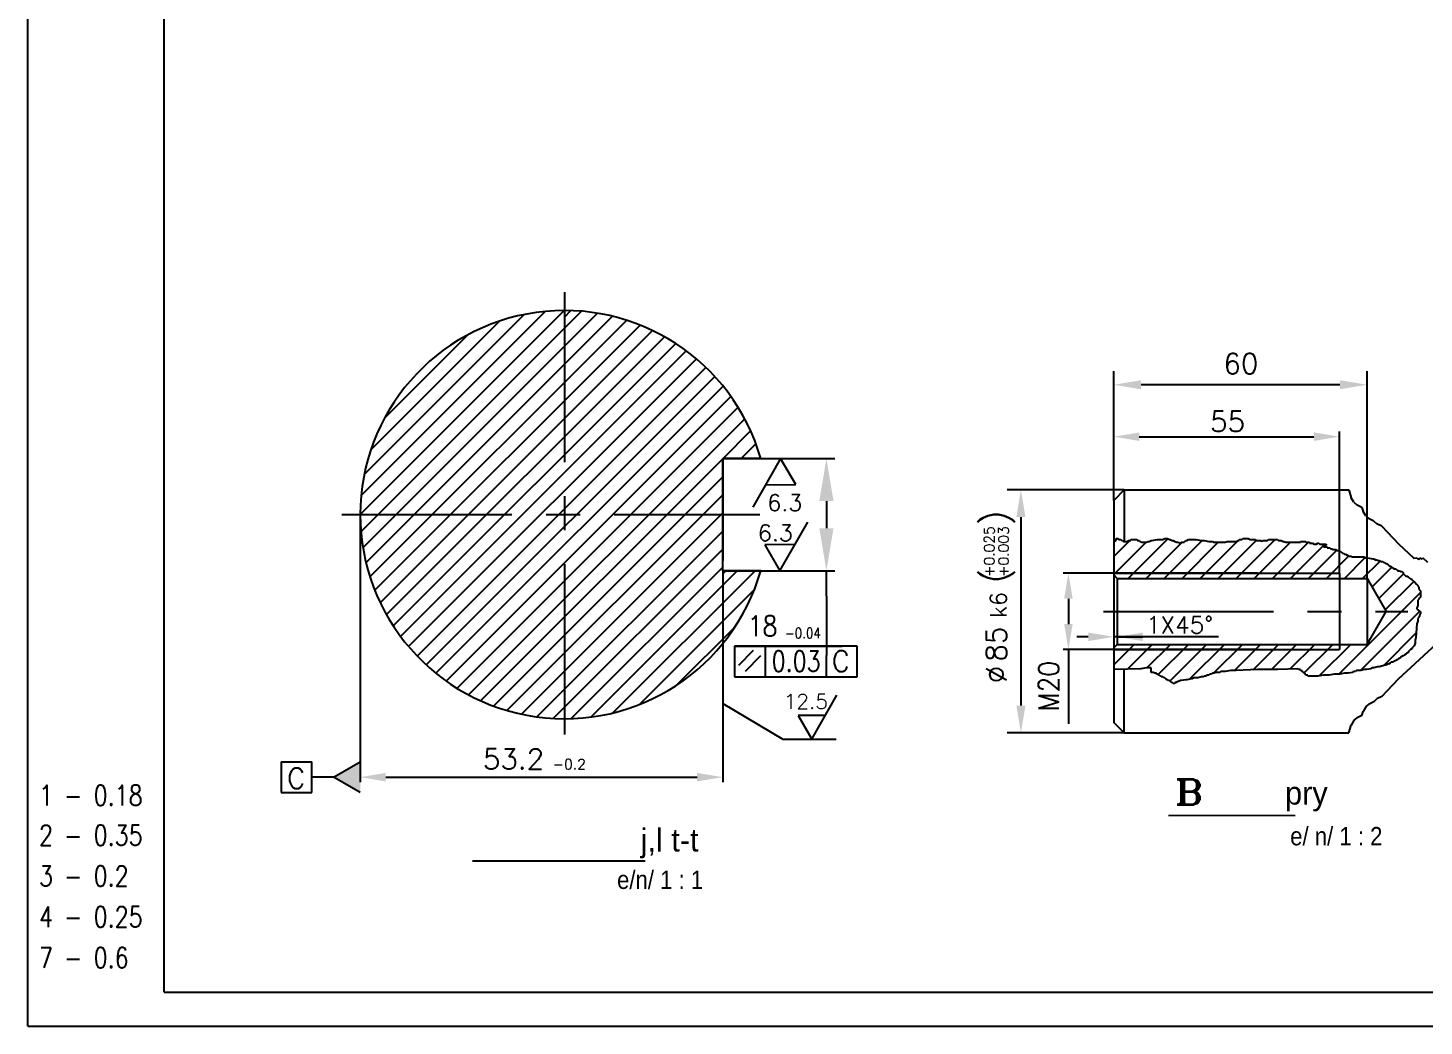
# Model space of a CAD drawing. Extents: x -50938 to 29707, y -28115 to 122290.
# Drawn here: x -50937.7 to -50527.4, y 121695.7 to 121989.1 of the extents above; entities that cross this region are included whole.
import ezdxf
from ezdxf.enums import TextEntityAlignment as Align

# ---------------------------------------------------------------- set-up
doc = ezdxf.new("R2010")
doc.units = 0
doc.header["$LTSCALE"] = 40
doc.header["$MEASUREMENT"] = 0
doc.header["$PDMODE"] = 3
doc.linetypes.add('CENTER', pattern=[2, 1.25, -0.25, 0.25, -0.25])
doc.linetypes.add('CENTER2', pattern=[1.125, 0.75, -0.125, 0.125, -0.125])
doc.layers.get('0').update_dxf_attribs({"linetype": 'CONTINUOUS'})
doc.layers.get('DEFPOINTS').update_dxf_attribs({"linetype": 'CONTINUOUS'})
for name, color, linetype in [('1', 3, 'CENTER2'), ('4', 2, 'CONTINUOUS'), ('7CTXTREVISIO', 7, 'CONTINUOUS'), ('CENTER', 3, 'CENTER'), ('DIM', 4, 'CONTINUOUS')]:
    doc.layers.add(name, color=color, linetype=linetype)
doc.styles.add('ADAM', font='MIRYM', dxfattribs={"height": 125})
doc.styles.add('DIM', font='SIMPLEX')
doc.styles.add('H308', font='simplex', dxfattribs={"width": 0.8})
doc.styles.add('ROMANT', font='romant', dxfattribs={"height": 1.5})
doc.dimstyles.new('DIM', dxfattribs={"dimscale": 2.5, "dimtxt": 4, "dimasz": 5, "dimexe": 1, "dimexo": 0, "dimgap": 0, "dimtad": 1, "dimdec": 3, "dimzin": 9, "dimdsep": 46, "dimtxsty": 'DIM', "dimcen": 0, "dimclrd": 4, "dimclre": 4, "dimclrt": 4, "dimadec": 0, "dimazin": 0, "dimtm": 1, "dimtfac": 0.5, "dimtdec": 3, "dimtmove": 2, "dimatfit": 3, "dimfxl": 0, "dimtvp": 0.75, "dimtolj": 1, "dimtzin": 9, "dimarcsym": 0})

# ---------------------------------------------------------------- blocks, each defined once
blk = doc.blocks.new('*D25')
at = {"layer": 'DEFPOINTS', "color": 0}
for p in [(-50729.61, 121862.52), (-50729.61, 121829.52), (-50703.03, 121829.52)]:
    blk.add_point(p, dxfattribs=at)
at = {"layer": 'DIM', "color": 4, "lineweight": -2}
for p, q in [((-50729.61, 121862.52), (-50700.53, 121862.52)), ((-50703.03, 121850.02), (-50703.03, 121842.02)), ((-50729.61, 121829.52), (-50700.53, 121829.52))]:
    blk.add_line(p, q, dxfattribs=at)
at = {"layer": 'DIM', "color": 4}
for points in [[(-50705.11, 121850.02), (-50700.94, 121850.02), (-50703.03, 121862.52)], [(-50705.11, 121842.02), (-50700.94, 121842.02), (-50703.03, 121829.52)]]:
    blk.add_solid(points, dxfattribs=at)
at = {"layer": 'DIM', "color": 4, "insert": (-50708.03, 121846.02), "char_height": 10, "attachment_point": 5, "rotation": 90, "style": 'DIM'}
blk.add_mtext('\\A1;  ', dxfattribs=at)

msp = doc.modelspace()

# ---------------------------------------------------------------- hatches: boundary and pattern name
at = {"layer": 'DIM', "linetype": 'ByBlock'}
h = msp.add_hatch(dxfattribs=at)
h.set_pattern_fill('ANSI31', color=256, scale=30, style=0)
h.paths.add_polyline_path([(-50778.1058, 121905.9891), (-50780.0107, 121904.0842), (-50780.0107, 121846.0194), (-50733.5107, 121846.0194), (-50733.5107, 121862.5194), (-50722.3241, 121862.5194, 0.32597452)])
h.paths.add_polyline_path([(-50780.0107, 121906.0194, 0.41421356), (-50840.0107, 121846.0194), (-50780.0107, 121846.0194)])
h.paths.add_polyline_path([(-50780.0107, 121846.0194), (-50840.0107, 121846.0194, 0.41421356), (-50780.0107, 121786.0194)])
h.paths.add_polyline_path([(-50733.5107, 121829.5194), (-50733.5107, 121846.0194), (-50780.0107, 121846.0194), (-50780.0107, 121786.0194, 0.22538281), (-50733.5107, 121808.1017)])
h.paths.add_polyline_path([(-50722.3241, 121829.5194), (-50732.5996, 121829.5194), (-50733.5107, 121828.6083), (-50733.5107, 121808.1017, 0.10172157)])
h = msp.add_hatch(dxfattribs=at)
h.set_pattern_fill('ANSI31', color=4, scale=30, style=0)
h.set_pattern_definition([(45, (11.065, 0), (-2.65165043, 2.65165043), [])])
h.paths.add_polyline_path([(-50552.2782, 121835.1892), (-50552.398, 121835.1892), (-50552.398, 121835.4585), (-50552.9368, 121835.4585), (-50553.2062, 121835.7277), (-50554.2838, 121835.7277), (-50554.2838, 121835.997), (-50554.8226, 121835.997), (-50555.092, 121836.2662), (-50555.9002, 121836.2662), (-50555.9002, 121836.5355), (-50556.9778, 121836.5355), (-50556.7084, 121836.8048), (-50556.1696, 121837.074), (-50556.1696, 121837.3433), (-50558.0554, 121837.3433), (-50558.3248, 121837.6125), (-50558.5942, 121837.6125), (-50559.133, 121837.3433), (-50559.6718, 121837.3433), (-50560.2106, 121837.6125), (-50561.0188, 121837.6125), (-50561.0188, 121837.8818), (-50562.0964, 121837.8818), (-50562.0964, 121838.1511), (-50563.7128, 121838.1511), (-50563.7128, 121837.8818), (-50568.0232, 121837.8818), (-50568.562, 121838.1511), (-50568.8314, 121838.1511), (-50569.3702, 121838.4203), (-50570.1784, 121838.4203), (-50570.4478, 121838.6896), (-50573.1418, 121838.6896), (-50573.4112, 121838.4203), (-50574.7582, 121838.4203), (-50575.0276, 121838.1511), (-50575.297, 121838.4203), (-50576.644, 121838.4203), (-50576.9134, 121838.6896), (-50578.5298, 121838.6896), (-50579.0686, 121838.9589), (-50580.685, 121838.9589), (-50580.9544, 121838.6896), (-50581.7626, 121838.6896), (-50581.7626, 121838.4203), (-50582.032, 121838.4203), (-50582.5708, 121838.1511), (-50585.2648, 121838.1511), (-50585.8036, 121837.8818), (-50589.3058, 121837.8818), (-50589.5752, 121838.1511), (-50590.6528, 121838.1511), (-50591.9998, 121838.4203), (-50592.808, 121838.4203), (-50594.4244, 121838.6896), (-50596.5796, 121838.6896), (-50597.1184, 121838.4203), (-50597.3878, 121838.4203), (-50597.6572, 121838.1511), (-50597.9266, 121838.1511), (-50597.9266, 121837.8818), (-50598.7348, 121837.8818), (-50599.0042, 121837.6125), (-50599.2736, 121837.6125), (-50599.543, 121837.8818), (-50600.0818, 121837.8818), (-50600.6206, 121838.1511), (-50601.1594, 121838.4203), (-50601.4288, 121838.4203), (-50601.9676, 121838.6896), (-50602.237, 121838.6896), (-50602.7758, 121838.9589), (-50603.584, 121838.9589), (-50604.1228, 121838.6896), (-50605.7392, 121838.6896), (-50607.3556, 121838.4203), (-50607.625, 121838.4203), (-50608.1638, 121838.1511), (-50608.4332, 121838.1511), (-50608.972, 121837.8818), (-50610.3189, 121837.8818), (-50610.8578, 121838.1511), (-50611.1272, 121838.4203), (-50611.6659, 121838.4203), (-50611.6659, 121838.6896), (-50613.5517, 121838.6896), (-50613.5517, 121838.4203), (-50614.36, 121838.4203), (-50614.6293, 121838.1511), (-50615.7069, 121838.1511), (-50615.9763, 121838.4203), (-50616.2457, 121838.4203), (-50616.5151, 121838.6896), (-50617.0539, 121838.6896), (-50617.3233, 121838.9589), (-50617.8621, 121838.9589), (-50617.8621, 121838.4203), (-50618.1315, 121838.4203), (-50618.4009, 121838.1511), (-50618.5782, 121838.1511), (-50618.5782, 121828.8041), (-50576.3743, 121828.8041), (-50552.2782, 121828.8041)])
h.paths.add_polyline_path([(-50552.2782, 121828.8041), (-50618.5782, 121828.8041), (-50618.5782, 121828.2941), (-50617.5582, 121827.2741), (-50552.2782, 121827.2741)], flags=17)
h.paths.add_polyline_path([(-50544.1182, 121833.3044), (-50544.5854, 121833.3044), (-50544.8548, 121833.5736), (-50548.6264, 121833.5736), (-50548.8958, 121833.8429), (-50549.4346, 121833.8429), (-50549.704, 121834.1121), (-50549.9734, 121834.1121), (-50550.5122, 121834.3814), (-50550.7816, 121834.3814), (-50551.051, 121834.6507), (-50551.3204, 121834.6507), (-50551.5898, 121834.9199), (-50551.8592, 121835.1892), (-50552.2782, 121835.1892), (-50552.2782, 121828.8041), (-50552.2782, 121827.2741), (-50544.1182, 121827.2741)])
h.paths.add_polyline_path([(-50532.193, 121827.9191), (-50532.7318, 121827.9191), (-50533.0012, 121828.1884), (-50533.2706, 121828.4576), (-50533.54, 121828.7269), (-50533.54, 121828.9962), (-50533.8094, 121829.2654), (-50534.3482, 121829.2654), (-50534.6176, 121829.5347), (-50535.1564, 121829.5347), (-50535.1564, 121829.8039), (-50535.4258, 121829.8039), (-50535.6952, 121830.0732), (-50536.234, 121830.0732), (-50536.5034, 121830.3425), (-50537.0422, 121830.6117), (-50537.0422, 121830.881), (-50537.581, 121830.881), (-50537.8504, 121831.1503), (-50538.3892, 121831.6888), (-50538.6586, 121831.6888), (-50538.928, 121831.958), (-50539.1974, 121831.958), (-50539.4668, 121832.2273), (-50540.0056, 121832.2273), (-50540.5444, 121832.4966), (-50540.8138, 121832.4966), (-50541.3526, 121832.7658), (-50541.622, 121832.7658), (-50542.1608, 121833.0351), (-50542.4302, 121833.0351), (-50544.0466, 121833.3044), (-50544.1182, 121833.3044), (-50544.1182, 121827.2741), (-50538.5237, 121817.5841), (-50544.1182, 121807.8941), (-50552.2782, 121807.8941), (-50552.2782, 121806.3641), (-50618.5782, 121806.3641), (-50618.5782, 121800.466), (-50610.5883, 121800.7236), (-50608.972, 121800.9929), (-50607.625, 121800.9929), (-50607.625, 121799.6466), (-50606.8168, 121799.6466), (-50606.5474, 121799.3773), (-50606.0086, 121799.3773), (-50606.0086, 121799.1081), (-50605.7392, 121799.1081), (-50605.4698, 121798.8388), (-50605.2004, 121798.8388), (-50604.931, 121798.5695), (-50604.6616, 121798.5695), (-50604.6616, 121798.3003), (-50604.1228, 121798.3003), (-50603.8534, 121798.031), (-50603.584, 121798.031), (-50603.3146, 121797.7618), (-50603.0452, 121797.4925), (-50602.7758, 121797.4925), (-50602.5064, 121797.2232), (-50602.237, 121797.2232), (-50601.9676, 121796.954), (-50601.6982, 121796.954), (-50601.6982, 121796.6847), (-50601.4288, 121796.6847), (-50601.1594, 121796.4154), (-50600.6206, 121796.4154), (-50600.6206, 121796.6847), (-50600.0818, 121796.6847), (-50599.8124, 121796.954), (-50599.543, 121796.954), (-50599.0042, 121797.2232), (-50598.7348, 121797.2232), (-50597.3878, 121797.4925), (-50597.1184, 121797.4925), (-50595.7714, 121797.7618), (-50595.502, 121797.7618), (-50594.9632, 121798.031), (-50593.8856, 121798.031), (-50592.808, 121798.3003), (-50592.2692, 121798.3003), (-50591.9998, 121798.5695), (-50591.461, 121798.5695), (-50591.1916, 121798.8388), (-50590.6528, 121798.8388), (-50590.3834, 121799.1081), (-50589.8446, 121799.1081), (-50589.5752, 121799.3773), (-50589.0364, 121799.3773), (-50588.767, 121799.6466), (-50587.42, 121799.6466), (-50587.1506, 121799.9159), (-50585.8036, 121799.9159), (-50584.1872, 121800.1851), (-50582.5708, 121800.1851), (-50576.3746, 121800.4544), (-50570.4478, 121800.4544), (-50564.521, 121800.7236), (-50564.2516, 121800.4544), (-50563.7128, 121800.4544), (-50563.7128, 121800.1851), (-50563.4434, 121800.1851), (-50563.174, 121799.9159), (-50562.9046, 121799.6466), (-50562.6352, 121799.6466), (-50562.6352, 121799.3773), (-50562.3658, 121799.1081), (-50562.0964, 121799.1081), (-50562.0964, 121798.8388), (-50561.5576, 121798.8388), (-50561.5576, 121798.5695), (-50558.5942, 121798.5695), (-50556.9778, 121798.8388), (-50555.3614, 121798.8388), (-50553.745, 121799.1081), (-50552.1286, 121799.1081), (-50550.7816, 121799.3773), (-50549.704, 121799.3773), (-50548.357, 121799.6466), (-50548.0876, 121799.9159), (-50547.5488, 121799.9159), (-50547.2794, 121800.1851), (-50545.9324, 121800.1851), (-50544.8548, 121800.4544), (-50544.316, 121800.4544), (-50542.969, 121800.7236), (-50542.6996, 121800.9929), (-50542.1608, 121800.9929), (-50541.0832, 121801.2622), (-50540.5444, 121801.2622), (-50539.4668, 121801.5314), (-50538.928, 121801.8007), (-50538.6586, 121801.8007), (-50538.1198, 121802.0699), (-50537.8504, 121802.0699), (-50537.3116, 121802.3392), (-50537.0422, 121802.6085), (-50536.5034, 121802.6085), (-50536.234, 121802.8777), (-50535.6952, 121803.147), (-50535.1564, 121803.4163), (-50534.887, 121803.6855), (-50534.3482, 121803.9548), (-50534.0788, 121804.224), (-50533.54, 121804.4933), (-50533.2706, 121804.7626), (-50532.7318, 121805.0318), (-50532.4624, 121805.3011), (-50531.9236, 121805.5704), (-50531.9236, 121805.8396), (-50531.6542, 121806.1089), (-50531.3848, 121806.3781), (-50530.846, 121806.6474), (-50530.846, 121806.9167), (-50530.3072, 121807.4552), (-50530.0378, 121808.263), (-50530.0378, 121809.0708), (-50529.7684, 121809.8786), (-50529.499, 121813.9175), (-50529.2296, 121814.7253), (-50529.2296, 121815.5331), (-50528.9602, 121815.8023), (-50528.6908, 121816.0716), (-50528.6908, 121816.3408), (-50528.4214, 121817.1486), (-50528.4214, 121817.4179), (-50528.6908, 121817.6872), (-50528.9602, 121817.9564), (-50529.2296, 121817.9564), (-50529.2296, 121818.2257), (-50529.499, 121818.2257), (-50529.499, 121818.4949), (-50529.2296, 121819.3027), (-50529.2296, 121820.9183), (-50528.9602, 121821.1876), (-50528.6908, 121821.4568), (-50528.4214, 121821.7261), (-50528.4214, 121823.6109), (-50528.6908, 121823.8802), (-50528.9602, 121824.1494), (-50528.9602, 121824.688), (-50529.2296, 121824.9572), (-50529.2296, 121825.2265), (-50529.7684, 121825.765), (-50530.0378, 121825.765), (-50530.0378, 121826.0343), (-50530.846, 121826.8421), (-50531.1154, 121827.1113), (-50531.3848, 121827.1113), (-50531.6542, 121827.3806), (-50531.9236, 121827.6498)])
h.paths.add_polyline_path([(-50552.2782, 121807.8941), (-50617.5582, 121807.8941), (-50618.5782, 121806.8741), (-50618.5782, 121806.3641), (-50576.3743, 121806.3641), (-50552.2782, 121806.3641)], flags=17)

# ---------------------------------------------------------------- linework, layer by layer
at = {"linetype": 'ByBlock'}
for p, q in [((-50897.6738, 121705.6895), (-50897.6738, 122279.6895)), ((-50733.5107, 121862.5194), (-50722.3241, 121862.5194)), ((-50733.5107, 121829.5194), (-50733.5107, 121862.5194)), ((-50615.5182, 121853.2841), (-50618.5782, 121850.2241)), ((-50618.5782, 121850.2241), (-50618.5782, 121784.9441)), ((-50615.5182, 121853.2841), (-50615.5182, 121838.1511)), ((-50615.5182, 121853.2841), (-50549.484, 121853.2841)), ((-50549.484, 121853.2841), (-50548.8509, 121850.9979)), ((-50547.9913, 121849.6761), (-50548.8509, 121850.9979)), ((-50547.9913, 121849.6761), (-50547.0861, 121848.8382)), ((-50545.6598, 121848.1661), (-50547.0861, 121848.8382)), ((-50545.6598, 121848.1661), (-50545.3306, 121846.9773)), ((-50544.471, 121845.6555), (-50545.3306, 121846.9773)), ((-50544.471, 121845.6555), (-50543.5657, 121844.8175)), ((-50542.1394, 121844.1454), (-50543.5657, 121844.8175)), ((-50542.1394, 121844.1454), (-50541.2342, 121843.3074)), ((-50539.8079, 121842.6354), (-50541.2342, 121843.3074)), ((-50539.8079, 121842.6354), (-50534.8974, 121837.4417)), ((-50534.8974, 121837.4417), (-50530.3711, 121833.2519)), ((-50530.3711, 121833.2519), (-50529.4993, 121833.2858)), ((-50529.4993, 121833.2858), (-50529.0467, 121832.8668)), ((-50529.0467, 121832.8668), (-50528.6275, 121833.3197)), ((-50528.6275, 121833.3197), (-50528.1749, 121832.9007)), ((-50528.1749, 121832.9007), (-50527.7557, 121833.3536)), ((-50527.7557, 121833.3536), (-50526.3978, 121832.0966)), ((-50733.5107, 121829.5194), (-50722.3241, 121829.5194)), ((-50617.5582, 121827.2741), (-50618.5782, 121828.2941)), ((-50617.5582, 121827.2741), (-50544.1182, 121827.2741)), ((-50617.5582, 121827.2741), (-50617.5582, 121807.8941)), ((-50552.2782, 121828.8041), (-50552.2782, 121806.3641)), ((-50544.1182, 121827.2741), (-50544.1182, 121807.8941)), ((-50544.1182, 121827.2741), (-50538.5237, 121817.5841)), ((-50544.1182, 121807.8941), (-50538.5237, 121817.5841)), ((-50534.8974, 121797.7265), (-50522.4759, 121809.2247)), ((-50617.5582, 121807.8941), (-50618.5782, 121806.8741)), ((-50617.5582, 121807.8941), (-50544.1182, 121807.8941)), ((-50615.5182, 121781.8841), (-50615.5182, 121800.5647)), ((-50539.8079, 121792.5329), (-50534.8974, 121797.7265)), ((-50539.8079, 121792.5329), (-50541.2342, 121791.8608)), ((-50545.6598, 121787.0022), (-50545.3306, 121788.191)), ((-50544.471, 121789.5128), (-50545.3306, 121788.191)), ((-50544.471, 121789.5128), (-50543.5657, 121790.3508)), ((-50542.1394, 121791.0229), (-50543.5657, 121790.3508)), ((-50542.1394, 121791.0229), (-50541.2342, 121791.8608)), ((-50615.5182, 121781.8841), (-50618.5782, 121784.9441)), ((-50549.484, 121781.8841), (-50548.8509, 121784.1703)), ((-50547.9913, 121785.4921), (-50548.8509, 121784.1703)), ((-50547.9913, 121785.4921), (-50547.0861, 121786.3301)), ((-50545.6598, 121787.0022), (-50547.0861, 121786.3301)), ((-50615.5182, 121781.8841), (-50549.484, 121781.8841)), ((-50897.6738, 121705.6895), (-50107.6738, 121705.6895))]:
    msp.add_line(p, q, dxfattribs=at)
msp.add_arc((-50780.0107, 121846.0194), 60, 15.962014, 344.037986, dxfattribs=at)
at = {"layer": '1'}
for p, q in [((-50722.3241, 121862.5194), (-50733.5107, 121862.5194)), ((-50733.5107, 121862.5194), (-50733.5107, 121829.5194)), ((-50618.5782, 121838.1511), (-50618.4009, 121838.1511)), ((-50618.4009, 121838.1511), (-50618.1315, 121838.4203)), ((-50618.1315, 121838.4203), (-50617.8621, 121838.4203)), ((-50617.8621, 121838.4203), (-50617.8621, 121838.9589)), ((-50617.8621, 121838.9589), (-50617.3233, 121838.9589)), ((-50617.3233, 121838.9589), (-50617.0539, 121838.6896)), ((-50617.0539, 121838.6896), (-50616.5151, 121838.6896)), ((-50616.5151, 121838.6896), (-50616.2457, 121838.4203)), ((-50616.2457, 121838.4203), (-50615.9763, 121838.4203)), ((-50615.9763, 121838.4203), (-50615.7069, 121838.1511)), ((-50615.7069, 121838.1511), (-50614.6293, 121838.1511)), ((-50614.6293, 121838.1511), (-50614.36, 121838.4203)), ((-50614.36, 121838.4203), (-50613.5517, 121838.4203)), ((-50613.5517, 121838.4203), (-50613.5517, 121838.6896)), ((-50613.5517, 121838.6896), (-50611.6659, 121838.6896)), ((-50611.6659, 121838.6896), (-50611.6659, 121838.4203)), ((-50611.6659, 121838.4203), (-50611.1272, 121838.4203)), ((-50611.1272, 121838.4203), (-50610.8578, 121838.1511)), ((-50610.8578, 121838.1511), (-50610.3189, 121837.8818)), ((-50610.3189, 121837.8818), (-50608.972, 121837.8818)), ((-50608.972, 121837.8818), (-50608.4332, 121838.1511)), ((-50608.4332, 121838.1511), (-50608.1638, 121838.1511)), ((-50608.1638, 121838.1511), (-50607.625, 121838.4203)), ((-50607.625, 121838.4203), (-50607.3556, 121838.4203)), ((-50607.3556, 121838.4203), (-50605.7392, 121838.6896)), ((-50605.7392, 121838.6896), (-50604.1228, 121838.6896)), ((-50604.1228, 121838.6896), (-50603.584, 121838.9589)), ((-50603.584, 121838.9589), (-50602.7758, 121838.9589)), ((-50602.7758, 121838.9589), (-50602.237, 121838.6896)), ((-50602.237, 121838.6896), (-50601.9676, 121838.6896)), ((-50601.9676, 121838.6896), (-50601.4288, 121838.4203)), ((-50601.4288, 121838.4203), (-50601.1594, 121838.4203)), ((-50601.1594, 121838.4203), (-50600.6206, 121838.1511)), ((-50600.6206, 121838.1511), (-50600.0818, 121837.8818)), ((-50600.0818, 121837.8818), (-50599.543, 121837.8818)), ((-50599.543, 121837.8818), (-50599.2736, 121837.6125)), ((-50599.2736, 121837.6125), (-50599.0042, 121837.6125)), ((-50599.0042, 121837.6125), (-50598.7348, 121837.8818)), ((-50598.7348, 121837.8818), (-50597.9266, 121837.8818)), ((-50597.9266, 121837.8818), (-50597.9266, 121838.1511)), ((-50597.9266, 121838.1511), (-50597.6572, 121838.1511)), ((-50597.6572, 121838.1511), (-50597.3878, 121838.4203)), ((-50597.3878, 121838.4203), (-50597.1184, 121838.4203)), ((-50597.1184, 121838.4203), (-50596.5796, 121838.6896)), ((-50596.5796, 121838.6896), (-50594.4244, 121838.6896)), ((-50594.4244, 121838.6896), (-50592.808, 121838.4203)), ((-50592.808, 121838.4203), (-50591.9998, 121838.4203)), ((-50591.9998, 121838.4203), (-50590.6528, 121838.1511)), ((-50590.6528, 121838.1511), (-50589.5752, 121838.1511)), ((-50589.5752, 121838.1511), (-50589.3058, 121837.8818)), ((-50589.3058, 121837.8818), (-50585.8036, 121837.8818)), ((-50585.8036, 121837.8818), (-50585.2648, 121838.1511)), ((-50585.2648, 121838.1511), (-50582.5708, 121838.1511)), ((-50582.5708, 121838.1511), (-50582.032, 121838.4203)), ((-50582.032, 121838.4203), (-50581.7626, 121838.4203)), ((-50581.7626, 121838.4203), (-50581.7626, 121838.6896)), ((-50581.7626, 121838.6896), (-50580.9544, 121838.6896)), ((-50580.9544, 121838.6896), (-50580.685, 121838.9589)), ((-50580.685, 121838.9589), (-50579.0686, 121838.9589)), ((-50579.0686, 121838.9589), (-50578.5298, 121838.6896)), ((-50578.5298, 121838.6896), (-50576.9134, 121838.6896)), ((-50576.9134, 121838.6896), (-50576.644, 121838.4203)), ((-50576.644, 121838.4203), (-50575.297, 121838.4203)), ((-50575.297, 121838.4203), (-50575.0276, 121838.1511)), ((-50575.0276, 121838.1511), (-50574.7582, 121838.4203)), ((-50574.7582, 121838.4203), (-50573.4112, 121838.4203)), ((-50573.4112, 121838.4203), (-50573.1418, 121838.6896)), ((-50573.1418, 121838.6896), (-50570.4478, 121838.6896)), ((-50570.4478, 121838.6896), (-50570.1784, 121838.4203)), ((-50570.1784, 121838.4203), (-50569.3702, 121838.4203)), ((-50569.3702, 121838.4203), (-50568.8314, 121838.1511)), ((-50568.8314, 121838.1511), (-50568.562, 121838.1511)), ((-50568.562, 121838.1511), (-50568.0232, 121837.8818)), ((-50568.0232, 121837.8818), (-50563.7128, 121837.8818)), ((-50563.7128, 121837.8818), (-50563.7128, 121838.1511)), ((-50563.7128, 121838.1511), (-50562.0964, 121838.1511)), ((-50562.0964, 121838.1511), (-50562.0964, 121837.8818)), ((-50562.0964, 121837.8818), (-50561.0188, 121837.8818)), ((-50561.0188, 121837.8818), (-50561.0188, 121837.6125)), ((-50561.0188, 121837.6125), (-50560.2106, 121837.6125)), ((-50560.2106, 121837.6125), (-50559.6718, 121837.3433)), ((-50559.6718, 121837.3433), (-50559.133, 121837.3433)), ((-50559.133, 121837.3433), (-50558.5942, 121837.6125)), ((-50558.5942, 121837.6125), (-50558.3248, 121837.6125)), ((-50558.3248, 121837.6125), (-50558.0554, 121837.3433)), ((-50558.0554, 121837.3433), (-50556.1696, 121837.3433)), ((-50556.1696, 121837.3433), (-50556.1696, 121837.074)), ((-50556.7084, 121836.8048), (-50556.9778, 121836.5355)), ((-50556.9778, 121836.5355), (-50555.9002, 121836.5355)), ((-50556.1696, 121837.074), (-50556.7084, 121836.8048)), ((-50555.9002, 121836.5355), (-50555.9002, 121836.2662)), ((-50555.9002, 121836.2662), (-50555.092, 121836.2662)), ((-50555.092, 121836.2662), (-50554.8226, 121835.997)), ((-50554.8226, 121835.997), (-50554.2838, 121835.997)), ((-50554.2838, 121835.997), (-50554.2838, 121835.7277)), ((-50554.2838, 121835.7277), (-50553.2062, 121835.7277)), ((-50553.2062, 121835.7277), (-50552.9368, 121835.4585)), ((-50552.9368, 121835.4585), (-50552.398, 121835.4585)), ((-50552.398, 121835.4585), (-50552.398, 121835.1892)), ((-50552.398, 121835.1892), (-50551.8592, 121835.1892)), ((-50551.8592, 121835.1892), (-50551.5898, 121834.9199)), ((-50551.5898, 121834.9199), (-50551.3204, 121834.6507)), ((-50551.3204, 121834.6507), (-50551.051, 121834.6507)), ((-50551.051, 121834.6507), (-50550.7816, 121834.3814)), ((-50550.7816, 121834.3814), (-50550.5122, 121834.3814)), ((-50550.5122, 121834.3814), (-50549.9734, 121834.1121)), ((-50549.9734, 121834.1121), (-50549.704, 121834.1121)), ((-50549.704, 121834.1121), (-50549.4346, 121833.8429)), ((-50549.4346, 121833.8429), (-50548.8958, 121833.8429)), ((-50548.8958, 121833.8429), (-50548.6264, 121833.5736)), ((-50548.6264, 121833.5736), (-50544.8548, 121833.5736)), ((-50544.8548, 121833.5736), (-50544.5854, 121833.3044)), ((-50544.5854, 121833.3044), (-50544.0466, 121833.3044)), ((-50544.0466, 121833.3044), (-50542.4302, 121833.0351)), ((-50542.4302, 121833.0351), (-50542.1608, 121833.0351)), ((-50542.1608, 121833.0351), (-50541.622, 121832.7658)), ((-50722.3241, 121829.5194), (-50733.5107, 121829.5194)), ((-50541.622, 121832.7658), (-50541.3526, 121832.7658)), ((-50541.3526, 121832.7658), (-50540.8138, 121832.4966)), ((-50540.8138, 121832.4966), (-50540.5444, 121832.4966)), ((-50540.5444, 121832.4966), (-50540.0056, 121832.2273)), ((-50540.0056, 121832.2273), (-50539.4668, 121832.2273)), ((-50539.4668, 121832.2273), (-50539.1974, 121831.958)), ((-50539.1974, 121831.958), (-50538.928, 121831.958)), ((-50538.928, 121831.958), (-50538.6586, 121831.6888)), ((-50538.6586, 121831.6888), (-50538.3892, 121831.6888)), ((-50538.3892, 121831.6888), (-50537.8504, 121831.1503)), ((-50537.8504, 121831.1503), (-50537.581, 121830.881)), ((-50537.581, 121830.881), (-50537.0422, 121830.881)), ((-50537.0422, 121830.881), (-50537.0422, 121830.6117)), ((-50537.0422, 121830.6117), (-50536.5034, 121830.3425)), ((-50536.5034, 121830.3425), (-50536.234, 121830.0732)), ((-50536.234, 121830.0732), (-50535.6952, 121830.0732)), ((-50535.6952, 121830.0732), (-50535.4258, 121829.8039)), ((-50535.4258, 121829.8039), (-50535.1564, 121829.8039)), ((-50535.1564, 121829.8039), (-50535.1564, 121829.5347)), ((-50535.1564, 121829.5347), (-50534.6176, 121829.5347)), ((-50534.6176, 121829.5347), (-50534.3482, 121829.2654)), ((-50534.3482, 121829.2654), (-50533.8094, 121829.2654)), ((-50533.8094, 121829.2654), (-50533.54, 121828.9962)), ((-50533.54, 121828.9962), (-50533.54, 121828.7269)), ((-50533.54, 121828.7269), (-50533.2706, 121828.4576)), ((-50533.2706, 121828.4576), (-50533.0012, 121828.1884)), ((-50533.0012, 121828.1884), (-50532.7318, 121827.9191)), ((-50532.7318, 121827.9191), (-50532.193, 121827.9191)), ((-50532.193, 121827.9191), (-50531.9236, 121827.6498)), ((-50531.9236, 121827.6498), (-50531.6542, 121827.3806)), ((-50531.6542, 121827.3806), (-50531.3848, 121827.1113)), ((-50531.3848, 121827.1113), (-50531.1154, 121827.1113)), ((-50531.1154, 121827.1113), (-50530.846, 121826.8421)), ((-50530.846, 121826.8421), (-50530.0378, 121826.0343)), ((-50530.0378, 121826.0343), (-50530.0378, 121825.765)), ((-50530.0378, 121825.765), (-50529.7684, 121825.765)), ((-50529.7684, 121825.765), (-50529.2296, 121825.2265)), ((-50529.2296, 121825.2265), (-50529.2296, 121824.9572)), ((-50529.2296, 121824.9572), (-50528.9602, 121824.688)), ((-50528.9602, 121821.1876), (-50529.2296, 121820.9183)), ((-50529.2296, 121820.9183), (-50529.2296, 121819.3027)), ((-50528.9602, 121824.688), (-50528.9602, 121824.1494)), ((-50528.9602, 121824.1494), (-50528.6908, 121823.8802)), ((-50528.6908, 121821.4568), (-50528.9602, 121821.1876)), ((-50528.6908, 121823.8802), (-50528.4214, 121823.6109)), ((-50528.4214, 121821.7261), (-50528.6908, 121821.4568)), ((-50528.4214, 121823.6109), (-50528.4214, 121821.7261)), ((-50529.2296, 121819.3027), (-50529.499, 121818.4949)), ((-50529.499, 121818.4949), (-50529.499, 121818.2257)), ((-50529.499, 121818.2257), (-50529.2296, 121818.2257)), ((-50529.2296, 121818.2257), (-50529.2296, 121817.9564)), ((-50529.2296, 121817.9564), (-50528.9602, 121817.9564)), ((-50528.9602, 121817.9564), (-50528.6908, 121817.6872)), ((-50528.6908, 121817.6872), (-50528.4214, 121817.4179)), ((-50528.4214, 121817.1486), (-50528.6908, 121816.3408)), ((-50528.4214, 121817.4179), (-50528.4214, 121817.1486)), ((-50529.499, 121813.9175), (-50529.7684, 121809.8786)), ((-50529.2296, 121814.7253), (-50529.499, 121813.9175)), ((-50528.9602, 121815.8023), (-50529.2296, 121815.5331)), ((-50529.2296, 121815.5331), (-50529.2296, 121814.7253)), ((-50528.6908, 121816.0716), (-50528.9602, 121815.8023)), ((-50528.6908, 121816.3408), (-50528.6908, 121816.0716)), ((-50529.7684, 121809.8786), (-50530.0378, 121809.0708)), ((-50530.0378, 121809.0708), (-50530.0378, 121808.263)), ((-50533.54, 121804.4933), (-50534.0788, 121804.224)), ((-50533.2706, 121804.7626), (-50533.54, 121804.4933)), ((-50532.7318, 121805.0318), (-50533.2706, 121804.7626)), ((-50532.4624, 121805.3011), (-50532.7318, 121805.0318)), ((-50531.9236, 121805.5704), (-50532.4624, 121805.3011)), ((-50531.6542, 121806.1089), (-50531.9236, 121805.8396)), ((-50531.9236, 121805.8396), (-50531.9236, 121805.5704)), ((-50531.3848, 121806.3781), (-50531.6542, 121806.1089)), ((-50530.846, 121806.6474), (-50531.3848, 121806.3781)), ((-50530.3072, 121807.4552), (-50530.846, 121806.9167)), ((-50530.846, 121806.9167), (-50530.846, 121806.6474)), ((-50530.0378, 121808.263), (-50530.3072, 121807.4552)), ((-50610.5883, 121800.7236), (-50618.5782, 121800.466)), ((-50608.972, 121800.9929), (-50610.5883, 121800.7236)), ((-50607.625, 121800.9929), (-50608.972, 121800.9929)), ((-50607.625, 121799.6466), (-50607.625, 121800.9929)), ((-50584.1872, 121800.1851), (-50585.8036, 121799.9159)), ((-50582.5708, 121800.1851), (-50584.1872, 121800.1851)), ((-50576.3746, 121800.4544), (-50582.5708, 121800.1851)), ((-50570.4478, 121800.4544), (-50576.3746, 121800.4544)), ((-50564.521, 121800.7236), (-50570.4478, 121800.4544)), ((-50564.2516, 121800.4544), (-50564.521, 121800.7236)), ((-50563.7128, 121800.4544), (-50564.2516, 121800.4544)), ((-50563.7128, 121800.1851), (-50563.7128, 121800.4544)), ((-50563.4434, 121800.1851), (-50563.7128, 121800.1851)), ((-50563.174, 121799.9159), (-50563.4434, 121800.1851)), ((-50547.2794, 121800.1851), (-50547.5488, 121799.9159)), ((-50545.9324, 121800.1851), (-50547.2794, 121800.1851)), ((-50544.8548, 121800.4544), (-50545.9324, 121800.1851)), ((-50544.316, 121800.4544), (-50544.8548, 121800.4544)), ((-50542.969, 121800.7236), (-50544.316, 121800.4544)), ((-50542.6996, 121800.9929), (-50542.969, 121800.7236)), ((-50542.1608, 121800.9929), (-50542.6996, 121800.9929)), ((-50541.0832, 121801.2622), (-50542.1608, 121800.9929)), ((-50540.5444, 121801.2622), (-50541.0832, 121801.2622)), ((-50539.4668, 121801.5314), (-50540.5444, 121801.2622)), ((-50538.928, 121801.8007), (-50539.4668, 121801.5314)), ((-50538.6586, 121801.8007), (-50538.928, 121801.8007)), ((-50538.1198, 121802.0699), (-50538.6586, 121801.8007)), ((-50537.8504, 121802.0699), (-50538.1198, 121802.0699)), ((-50537.3116, 121802.3392), (-50537.8504, 121802.0699)), ((-50537.0422, 121802.6085), (-50537.3116, 121802.3392)), ((-50536.5034, 121802.6085), (-50537.0422, 121802.6085)), ((-50536.234, 121802.8777), (-50536.5034, 121802.6085)), ((-50535.6952, 121803.147), (-50536.234, 121802.8777)), ((-50535.1564, 121803.4163), (-50535.6952, 121803.147)), ((-50534.887, 121803.6855), (-50535.1564, 121803.4163)), ((-50534.3482, 121803.9548), (-50534.887, 121803.6855)), ((-50534.0788, 121804.224), (-50534.3482, 121803.9548)), ((-50606.8168, 121799.6466), (-50607.625, 121799.6466)), ((-50606.5474, 121799.3773), (-50606.8168, 121799.6466)), ((-50606.0086, 121799.3773), (-50606.5474, 121799.3773)), ((-50606.0086, 121799.1081), (-50606.0086, 121799.3773)), ((-50605.7392, 121799.1081), (-50606.0086, 121799.1081)), ((-50605.4698, 121798.8388), (-50605.7392, 121799.1081)), ((-50605.2004, 121798.8388), (-50605.4698, 121798.8388)), ((-50604.931, 121798.5695), (-50605.2004, 121798.8388)), ((-50604.6616, 121798.5695), (-50604.931, 121798.5695)), ((-50604.6616, 121798.3003), (-50604.6616, 121798.5695)), ((-50604.1228, 121798.3003), (-50604.6616, 121798.3003)), ((-50603.8534, 121798.031), (-50604.1228, 121798.3003)), ((-50603.584, 121798.031), (-50603.8534, 121798.031)), ((-50603.3146, 121797.7618), (-50603.584, 121798.031)), ((-50603.0452, 121797.4925), (-50603.3146, 121797.7618)), ((-50602.7758, 121797.4925), (-50603.0452, 121797.4925)), ((-50602.5064, 121797.2232), (-50602.7758, 121797.4925)), ((-50602.237, 121797.2232), (-50602.5064, 121797.2232)), ((-50601.9676, 121796.954), (-50602.237, 121797.2232)), ((-50601.6982, 121796.954), (-50601.9676, 121796.954)), ((-50601.6982, 121796.6847), (-50601.6982, 121796.954)), ((-50601.4288, 121796.6847), (-50601.6982, 121796.6847)), ((-50601.1594, 121796.4154), (-50601.4288, 121796.6847)), ((-50600.6206, 121796.4154), (-50601.1594, 121796.4154)), ((-50600.0818, 121796.6847), (-50600.6206, 121796.6847)), ((-50600.6206, 121796.6847), (-50600.6206, 121796.4154)), ((-50599.8124, 121796.954), (-50600.0818, 121796.6847)), ((-50599.543, 121796.954), (-50599.8124, 121796.954)), ((-50599.0042, 121797.2232), (-50599.543, 121796.954)), ((-50598.7348, 121797.2232), (-50599.0042, 121797.2232)), ((-50597.3878, 121797.4925), (-50598.7348, 121797.2232)), ((-50597.1184, 121797.4925), (-50597.3878, 121797.4925)), ((-50595.7714, 121797.7618), (-50597.1184, 121797.4925)), ((-50595.502, 121797.7618), (-50595.7714, 121797.7618)), ((-50594.9632, 121798.031), (-50595.502, 121797.7618)), ((-50593.8856, 121798.031), (-50594.9632, 121798.031)), ((-50592.808, 121798.3003), (-50593.8856, 121798.031)), ((-50592.2692, 121798.3003), (-50592.808, 121798.3003)), ((-50591.9998, 121798.5695), (-50592.2692, 121798.3003)), ((-50591.461, 121798.5695), (-50591.9998, 121798.5695)), ((-50591.1916, 121798.8388), (-50591.461, 121798.5695)), ((-50590.6528, 121798.8388), (-50591.1916, 121798.8388)), ((-50590.3834, 121799.1081), (-50590.6528, 121798.8388)), ((-50589.8446, 121799.1081), (-50590.3834, 121799.1081)), ((-50589.5752, 121799.3773), (-50589.8446, 121799.1081)), ((-50589.0364, 121799.3773), (-50589.5752, 121799.3773)), ((-50588.767, 121799.6466), (-50589.0364, 121799.3773)), ((-50587.42, 121799.6466), (-50588.767, 121799.6466)), ((-50587.1506, 121799.9159), (-50587.42, 121799.6466)), ((-50585.8036, 121799.9159), (-50587.1506, 121799.9159)), ((-50562.9046, 121799.6466), (-50563.174, 121799.9159)), ((-50562.6352, 121799.6466), (-50562.9046, 121799.6466)), ((-50562.6352, 121799.3773), (-50562.6352, 121799.6466)), ((-50562.3658, 121799.1081), (-50562.6352, 121799.3773)), ((-50562.0964, 121799.1081), (-50562.3658, 121799.1081)), ((-50562.0964, 121798.8388), (-50562.0964, 121799.1081)), ((-50561.5576, 121798.8388), (-50562.0964, 121798.8388)), ((-50561.5576, 121798.5695), (-50561.5576, 121798.8388)), ((-50558.5942, 121798.5695), (-50561.5576, 121798.5695)), ((-50556.9778, 121798.8388), (-50558.5942, 121798.5695)), ((-50555.3614, 121798.8388), (-50556.9778, 121798.8388)), ((-50553.745, 121799.1081), (-50555.3614, 121798.8388)), ((-50552.1286, 121799.1081), (-50553.745, 121799.1081)), ((-50550.7816, 121799.3773), (-50552.1286, 121799.1081)), ((-50549.704, 121799.3773), (-50550.7816, 121799.3773)), ((-50548.357, 121799.6466), (-50549.704, 121799.3773)), ((-50548.0876, 121799.9159), (-50548.357, 121799.6466)), ((-50547.5488, 121799.9159), (-50548.0876, 121799.9159))]:
    msp.add_line(p, q, dxfattribs=at)
at = {"layer": '7CTXTREVISIO', "color": 4}
for p, q in [((-50618.5782, 121870.4362), (-50618.5782, 121888.2043)), ((-50544.1182, 121827.2741), (-50544.1182, 121888.2043)), ((-50552.1182, 121884.2043), (-50610.5782, 121884.2043)), ((-50615.5182, 121853.2841), (-50649.8685, 121853.2841)), ((-50645.8685, 121845.2841), (-50645.8685, 121789.8841)), ((-50615.5182, 121781.8841), (-50649.8685, 121781.8841))]:
    msp.add_line(p, q, dxfattribs=at)
for points in [[(-50610.5782, 121885.5377), (-50610.5782, 121882.871), (-50618.5782, 121884.2043)], [(-50552.1182, 121885.5377), (-50552.1182, 121882.871), (-50544.1182, 121884.2043)], [(-50647.2018, 121845.2841), (-50644.5352, 121845.2841), (-50645.8685, 121853.2841)], [(-50647.2018, 121789.8841), (-50644.5352, 121789.8841), (-50645.8685, 121781.8841)]]:
    msp.add_solid(points, dxfattribs=at)
at = {"layer": 'CENTER'}
for p, q in [((-50780.0107, 121911.4321), (-50780.0107, 121780.6066)), ((-50845.4235, 121846.0194), (-50722.5655, 121846.0194)), ((-50621.6196, 121817.5841), (-50532.1247, 121817.5841))]:
    msp.add_line(p, q, dxfattribs=at)
at = {"layer": 'DEFPOINTS', "color": 0, "linetype": 'ByBlock'}
for p in [(-50552.2782, 121868.9362), (-50840.0107, 121857.5853), (-50733.5107, 121857.5853), (-50618.5782, 121850.2241), (-50593.0824, 121828.8041), (-50552.2782, 121828.8041), (-50618.5782, 121820.7442), (-50617.5582, 121820.7442), (-50618.5782, 121820.6629), (-50631.9067, 121806.3641), (-50593.0824, 121806.3641), (-50733.5107, 121768.8567)]:
    msp.add_point(p, dxfattribs=at)
at = {"layer": 'DIM', "linetype": 'ByBlock'}
for p, q in [((-50937.6738, 121695.6895), (-50937.6738, 122289.6895)), ((-50806.9858, 121744.2445), (-50756.2952, 121744.2445)), ((-50937.6738, 121695.6895), (-50097.6738, 121695.6895))]:
    msp.add_line(p, q, dxfattribs=at)
at = {"layer": 'DIM', "color": 4}
msp.add_line((-50780.0107, 121904.0842), (-50778.1058, 121905.9891), dxfattribs=at)
at = {"layer": 'DIM', "color": 4, "linetype": 'ByBlock'}
for p, q in [((-50618.5782, 121850.2241), (-50618.5782, 121870.4362)), ((-50552.2782, 121828.8041), (-50552.2782, 121870.4362)), ((-50611.0782, 121868.9362), (-50559.7782, 121868.9362)), ((-50576.3743, 121828.8041), (-50633.4067, 121828.8041)), ((-50631.9067, 121821.3041), (-50631.9067, 121813.8641)), ((-50626.0782, 121810.113), (-50629.4444, 121810.113)), ((-50617.5582, 121810.113), (-50618.5782, 121810.113)), ((-50617.5582, 121810.113), (-50610.0582, 121810.113)), ((-50576.3743, 121806.3641), (-50633.4067, 121806.3641))]:
    msp.add_line(p, q, dxfattribs=at)
at = {"layer": 'DIM'}
for p, q in [((-50716.471, 121862.5194), (-50724.6471, 121848.2186)), ((-50712.0017, 121854.8534), (-50716.471, 121862.5194)), ((-50720.8753, 121854.8158), (-50712.0017, 121854.8534)), ((-50716.6953, 121829.5194), (-50708.5192, 121843.8202)), ((-50712.291, 121837.2229), (-50721.1646, 121837.1854)), ((-50721.1646, 121837.1854), (-50716.6953, 121829.5194)), ((-50703.0261, 121822.0194), (-50703.0261, 121829.5194)), ((-50618.5782, 121828.8041), (-50552.2782, 121828.8041)), ((-50587.8412, 121810.113), (-50617.5582, 121810.113)), ((-50730.0261, 121807.3883), (-50698.4269, 121807.3883)), ((-50707.2261, 121807.3883), (-50730.0261, 121807.3883)), ((-50694.0261, 121807.3883), (-50730.0261, 121807.3883)), ((-50730.0261, 121807.3883), (-50730.0261, 121798.3883)), ((-50724.5439, 121806.0815), (-50728.9065, 121801.7211)), ((-50722.3823, 121804.5124), (-50726.9469, 121799.9501)), ((-50721.0261, 121807.3883), (-50721.0261, 121798.3883)), ((-50703.0261, 121798.3883), (-50703.0261, 121804.6638)), ((-50694.0261, 121798.3883), (-50694.0261, 121807.3883)), ((-50631.9067, 121806.3641), (-50631.9067, 121784.4838)), ((-50618.5782, 121806.3641), (-50552.2782, 121806.3641)), ((-50730.0261, 121798.3883), (-50694.0261, 121798.3883)), ((-50707.3134, 121780.0664), (-50699.9549, 121792.9372)), ((-50733.5107, 121790.5494), (-50715.8593, 121780.0664)), ((-50703.3495, 121786.9996), (-50711.3357, 121786.9658)), ((-50711.3357, 121786.9658), (-50707.3134, 121780.0664)), ((-50715.8593, 121780.0664), (-50700.1866, 121780.0664)), ((-50854.281, 121764.3242), (-50854.281, 121773.3242)), ((-50840.0295, 121773.2935), (-50847.6955, 121768.8242)), ((-50847.6955, 121768.8242), (-50854.281, 121768.8242)), ((-50847.6955, 121768.8242), (-50839.992, 121764.4199)), ((-50863.281, 121764.3242), (-50854.281, 121764.3242))]:
    msp.add_line(p, q, dxfattribs=at)
at = {"layer": 'DIM', "color": 4, "linetype": 'Continuous'}
for p, q in [((-50840.0107, 121846.0194), (-50840.0107, 121767.3567)), ((-50733.5107, 121829.5194), (-50733.5107, 121767.3567)), ((-50733.5107, 121828.6083), (-50732.5996, 121829.5194)), ((-50703.0261, 121822.0194), (-50703.0261, 121814.5194)), ((-50703.0261, 121814.5194), (-50703.0261, 121804.6638)), ((-50863.281, 121773.3242), (-50854.281, 121773.3242)), ((-50863.281, 121773.3242), (-50863.281, 121764.3242)), ((-50832.5107, 121768.8567), (-50741.0107, 121768.8567))]:
    msp.add_line(p, q, dxfattribs=at)
at = {"layer": 'DIM', "linetype": 'ByBlock', "const_width": 0.48}
msp.add_lwpolyline([(-50565.1787, 121757.604), (-50602.5088, 121757.604)], dxfattribs=at)
at = {"layer": 'DIM', "color": 4, "linetype": 'ByBlock'}
for points in [[(-50611.0782, 121870.1862), (-50611.0782, 121867.6862), (-50618.5782, 121868.9362)], [(-50559.7782, 121870.1862), (-50559.7782, 121867.6862), (-50552.2782, 121868.9362)], [(-50633.1567, 121821.3041), (-50630.6567, 121821.3041), (-50631.9067, 121828.8041)], [(-50633.1567, 121813.8641), (-50630.6567, 121813.8641), (-50631.9067, 121806.3641)], [(-50626.0782, 121811.363), (-50626.0782, 121808.863), (-50618.5782, 121810.113)], [(-50610.0582, 121811.363), (-50610.0582, 121808.863), (-50617.5582, 121810.113)]]:
    msp.add_solid(points, dxfattribs=at)
at = {"layer": 'DIM'}
msp.add_solid([(-50840.0295, 121773.2935), (-50847.6955, 121768.8242), (-50840.0295, 121773.2935), (-50839.992, 121764.4199)], dxfattribs=at)
at = {"layer": 'DIM', "color": 4, "linetype": 'Continuous'}
for points in [[(-50832.5107, 121770.1067), (-50832.5107, 121767.6067), (-50840.0107, 121768.8567)], [(-50741.0107, 121770.1067), (-50741.0107, 121767.6067), (-50733.5107, 121768.8567)]]:
    msp.add_solid(points, dxfattribs=at)

# ---------------------------------------------------------------- texts
at = {"layer": '4', "linetype": 'ByBlock', "style": 'DIM', "width": 0.8}
for s, p in [('1 - 0.18', (-50934.4198, 121760.5034)), ('2 - 0.35', (-50934.4198, 121748.7915)), ('3 - 0.2', (-50934.4198, 121736.7915)), ('4 - 0.25', (-50934.4198, 121724.7915)), ('7 - 0.6', (-50934.4198, 121712.7915))]:
    msp.add_text(s, height=6, dxfattribs=at).set_placement(p)
at = {"layer": '7CTXTREVISIO', "color": 2, "style": 'H308'}
msp.add_text('1X45%%d', height=5, dxfattribs=at).set_placement((-50609.1146, 121811.1256))
at = {"layer": 'DIM', "color": 4, "style": 'DIM'}
for s, p in [('60', (-50586.3482, 121887.4043)), ('55', (-50590.2854, 121870.4165))]:
    msp.add_text(s, height=6, dxfattribs=at).set_placement(p)
at = {"layer": 'DIM', "style": 'DIM'}
for s, height, p in [('6.3', 4.8, (-50720.3709, 121847.1147)), ('6.3', 4.8, (-50723.1701, 121838.2503)), ('C', 6, (-50701.5146, 121799.9454)), ('12.5', 4.32, (-50715.556, 121788.9357)), ('53.2', 6, (-50803.9569, 121771.1784)), ('C', 6, (-50861.538, 121765.5232))]:
    msp.add_text(s, height=height, dxfattribs=at).set_placement(p)
for s, height, p in [(')', 7.2, (-50650.0829, 121842.9313)), ('(', 7.2, (-50650.0829, 121825.8606)), ('k6', 4.8, (-50650.0829, 121815.6625))]:
    msp.add_text(s, height=height, rotation=90, dxfattribs=at).set_placement(p)
at = {"layer": 'DIM', "color": 4, "linetype": 'ByBlock', "style": 'DIM'}
for s, height, p in [('+0.025', 3, (-50655.1685, 121835.1697)), ('+0.003', 3, (-50650.9685, 121835.1697)), ('%%c', 6, (-50653.0685, 121799.042))]:
    msp.add_text(s, height=height, rotation=90, dxfattribs=at).set_placement(p, align=Align.MIDDLE_CENTER)
at = {"layer": 'DIM', "color": 4, "linetype": 'Continuous', "style": 'DIM', "width": 0.85}
for s, height, p in [('18', 6, (-50721.7947, 121813.3097)), (' -0.04', 3, (-50710.7948, 121811.2097))]:
    msp.add_text(s, height=height, dxfattribs=at).set_placement(p, align=Align.MIDDLE)
at = {"layer": 'DIM', "color": 4, "linetype": 'ByBlock', "style": 'DIM'}
msp.add_text('85', height=6, rotation=90, dxfattribs=at).set_placement((-50653.0685, 121807.9665), align=Align.MIDDLE)
at = {"layer": 'DIM', "style": 'DIM', "width": 0.8}
msp.add_text('0.03', height=6, dxfattribs=at).set_placement((-50719.1325, 121799.9454))
at = {"layer": 'DIM', "color": 4, "style": 'DIM', "width": 0.9}
msp.add_text('M20', height=6, rotation=90, dxfattribs=at).set_placement((-50634.6825, 121788.2013))
at = {"layer": 'DIM', "color": 4, "linetype": 'Continuous', "style": 'DIM'}
msp.add_text('-0.2', height=3, dxfattribs=at).set_placement((-50778.5859, 121772.6716), align=Align.MIDDLE_CENTER)
at = {"layer": 'DIM', "linetype": 'ByBlock'}
for s, height, style, width, p in [('B', 7.5, 'ROMANT', 1.2, (-50600.7385, 121760.7458)), ('e/ n/ 1 : 2', 5.4, 'ADAM', 0.9, (-50566.7361, 121748.8091)), ('e/n/ 1 : 1', 5.4, 'ADAM', 0.9, (-50764.5388, 121736.0046))]:
    msp.add_text(s, height=height, dxfattribs=dict(at, style=style, width=width)).set_placement(p)
at = {"layer": 'DIM', "linetype": 'ByBlock', "style": 'ADAM'}
for s, p in [('pry', (-50568.2493, 121760.8027)), ('j,l t-t', (-50757.6224, 121747.0035))]:
    msp.add_text(s, height=6.75, dxfattribs=at).set_placement(p)

# ---------------------------------------------------------------- dimensions: what is measured, and where the dimension line sits
at = {"layer": 'DIM'}
dim = msp.add_linear_dim(base=(-50703.0261, 121829.5194), p1=(-50729.61, 121862.5194), p2=(-50729.61, 121829.5194), angle=90, text='  ', dimstyle='DIM', dxfattribs=at)
dim.commit()
dim.dimension.update_dxf_attribs({"geometry": '*D25', "text_midpoint": (-50708.0261, 121846.0194)})

doc.saveas('drawing.dxf')
